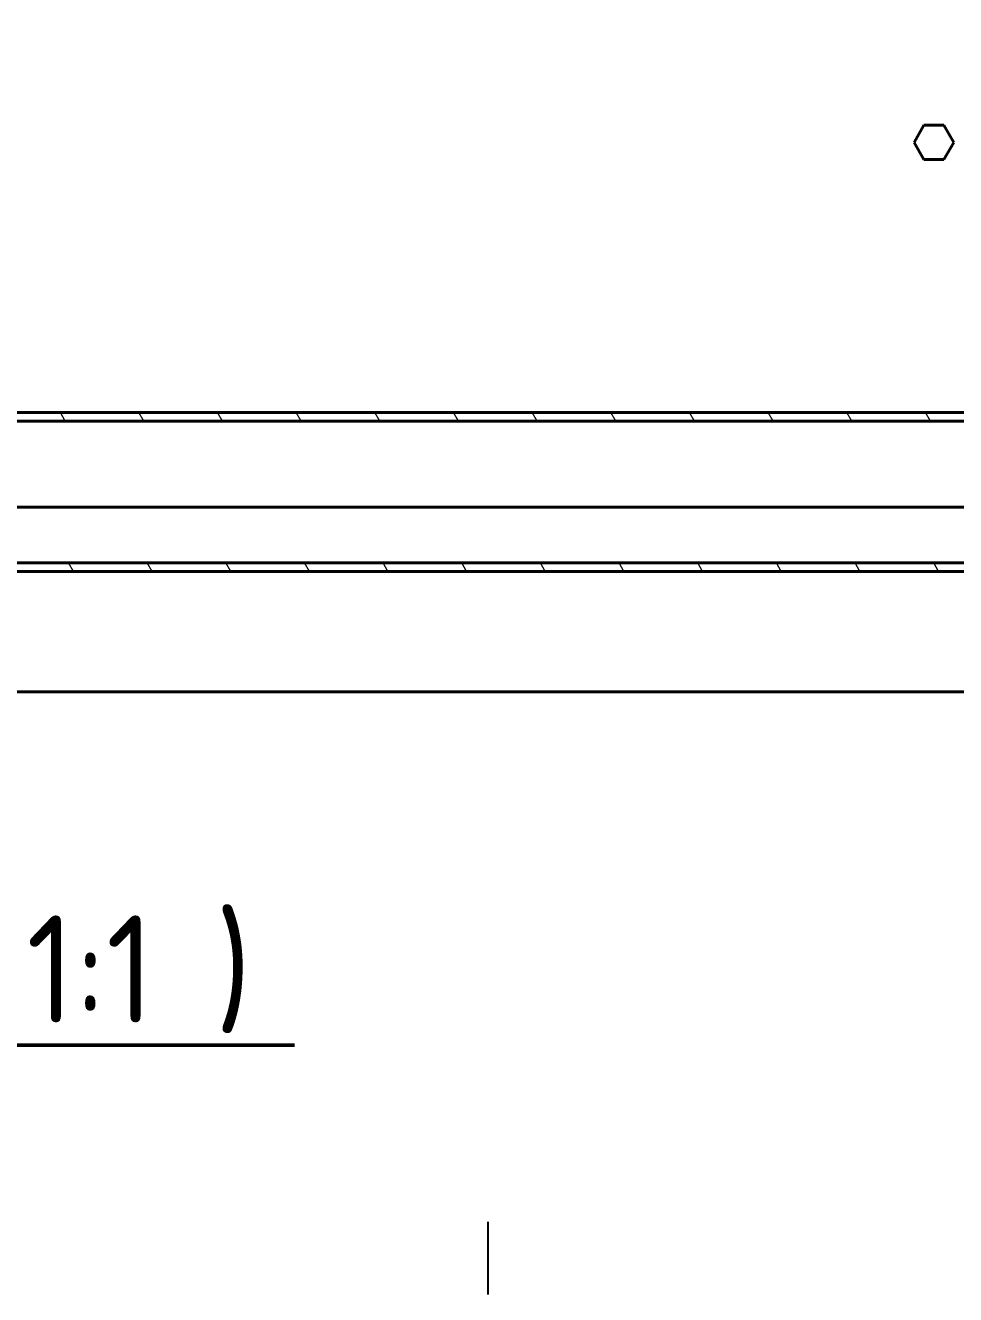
# Model space of a CAD drawing. Header units: millimetres. Extents: x 0 to 5945, y 0 to 4205.
# Drawn here: x 1750 to 1966.8, y 83 to 378.8 of the extents above; entities that cross this region are included whole.
import ezdxf

# ---------------------------------------------------------------- set-up
doc = ezdxf.new("R2010")
doc.units = ezdxf.units.MM
doc.header["$LTSCALE"] = 5
doc.layers.get('0').update_dxf_attribs({"color": 3, "lineweight": 25})
for name, color, linetype, lineweight in [('가시적인 것(ISO)', 3, 'Continuous', 40), ('경계(ISO)', 7, 'Continuous', 25), ('기호(ISO)', 5, 'Continuous', 25), ('해치(ISO)', 7, 'Continuous', 18)]:
    doc.layers.add(name, color=color, linetype=linetype, lineweight=lineweight)
doc.styles.add('텍스트 스타일513', font='isocp.shx')

# ---------------------------------------------------------------- blocks, each defined once
blk = doc.blocks.new('경계 Default Border')
at = {"layer": '경계(ISO)'}
blk.add_line((371.562, 20), (371.562, 16.6), dxfattribs=at)

msp = doc.modelspace()

# ---------------------------------------------------------------- hatches: boundary and pattern name
at = {"layer": '해치(ISO)'}
h = msp.add_hatch(dxfattribs=at)
h.set_pattern_fill('ANSI31', color=256, scale=127, angle=75.00018, style=0)
h.set_pattern_definition([(120.0002, (0, 0), (-13.74813, -7.93754), [])])
h.paths.add_polyline_path([(1491.737, 251.541), (2021.737, 251.541), (2021.737, 921.541), (1491.737, 921.541), (1491.737, 861.541), (1491.737, 801.541), (1491.737, 371.541), (1491.737, 311.541)])
h.paths.add_polyline_path([(1493.737, 919.541), (2019.737, 919.541), (2019.737, 253.541), (1493.737, 253.541)], flags=0)
h.paths.add_polyline_path([(1526.737, 286.541), (1986.737, 286.541), (1986.737, 342.041), (1986.737, 361.041), (1986.737, 812.041), (1986.737, 831.041), (1986.737, 886.541), (1526.737, 886.541)])
h.paths.add_polyline_path([(1528.737, 884.541), (1984.737, 884.541), (1984.737, 831.041), (1984.737, 812.041), (1984.737, 361.041), (1984.737, 342.041), (1984.737, 288.541), (1528.737, 288.541)], flags=0)
h = msp.add_hatch(dxfattribs=at)
h.set_pattern_fill('ANSI31', color=256, scale=127, style=0)
h.set_pattern_definition([(45, (0, 0), (-11.22532, 11.22532), [])])
h.paths.add_polyline_path([(1959.427, 347.541), (1964.046, 347.541), (1966.355, 351.541), (1964.046, 355.541), (1959.427, 355.541), (1957.118, 351.541)])

# ---------------------------------------------------------------- linework, layer by layer
at = {"layer": '가시적인 것(ISO)'}
for p, q in [((1959.427, 355.541), (1957.118, 351.541)), ((1964.046, 355.541), (1959.427, 355.541)), ((1966.355, 351.541), (1964.046, 355.541)), ((1957.118, 351.541), (1959.427, 347.541)), ((1964.046, 347.541), (1966.355, 351.541)), ((1959.427, 347.541), (1964.046, 347.541)), ((1984.737, 288.541), (1528.737, 288.541)), ((1526.737, 286.541), (1986.737, 286.541)), ((1506.737, 266.541), (2006.737, 266.541)), ((1491.737, 251.541), (2021.737, 251.541)), ((2019.737, 253.541), (1493.737, 253.541)), ((2034.237, 223.518), (1479.237, 223.518))]:
    msp.add_line(p, q, dxfattribs=at)
at = {"layer": '기호(ISO)', "color": 7, "lineweight": 50}
msp.add_line((1657.133, 141.143), (1812.705, 141.143), dxfattribs=at)

# ---------------------------------------------------------------- block references
at = {"xscale": 5, "yscale": 5, "zscale": 5}
msp.add_blockref('경계 Default Border', (0, 0), dxfattribs=at)

# ---------------------------------------------------------------- texts
at = {"layer": '기호(ISO)', "color": 7, "insert": (1659.733, 143.907), "char_height": 25, "attachment_point": 7, "style": '텍스트 스타일513'}
msp.add_mtext('B-B ( 1:1 )', dxfattribs=at)

doc.saveas('drawing.dxf')
